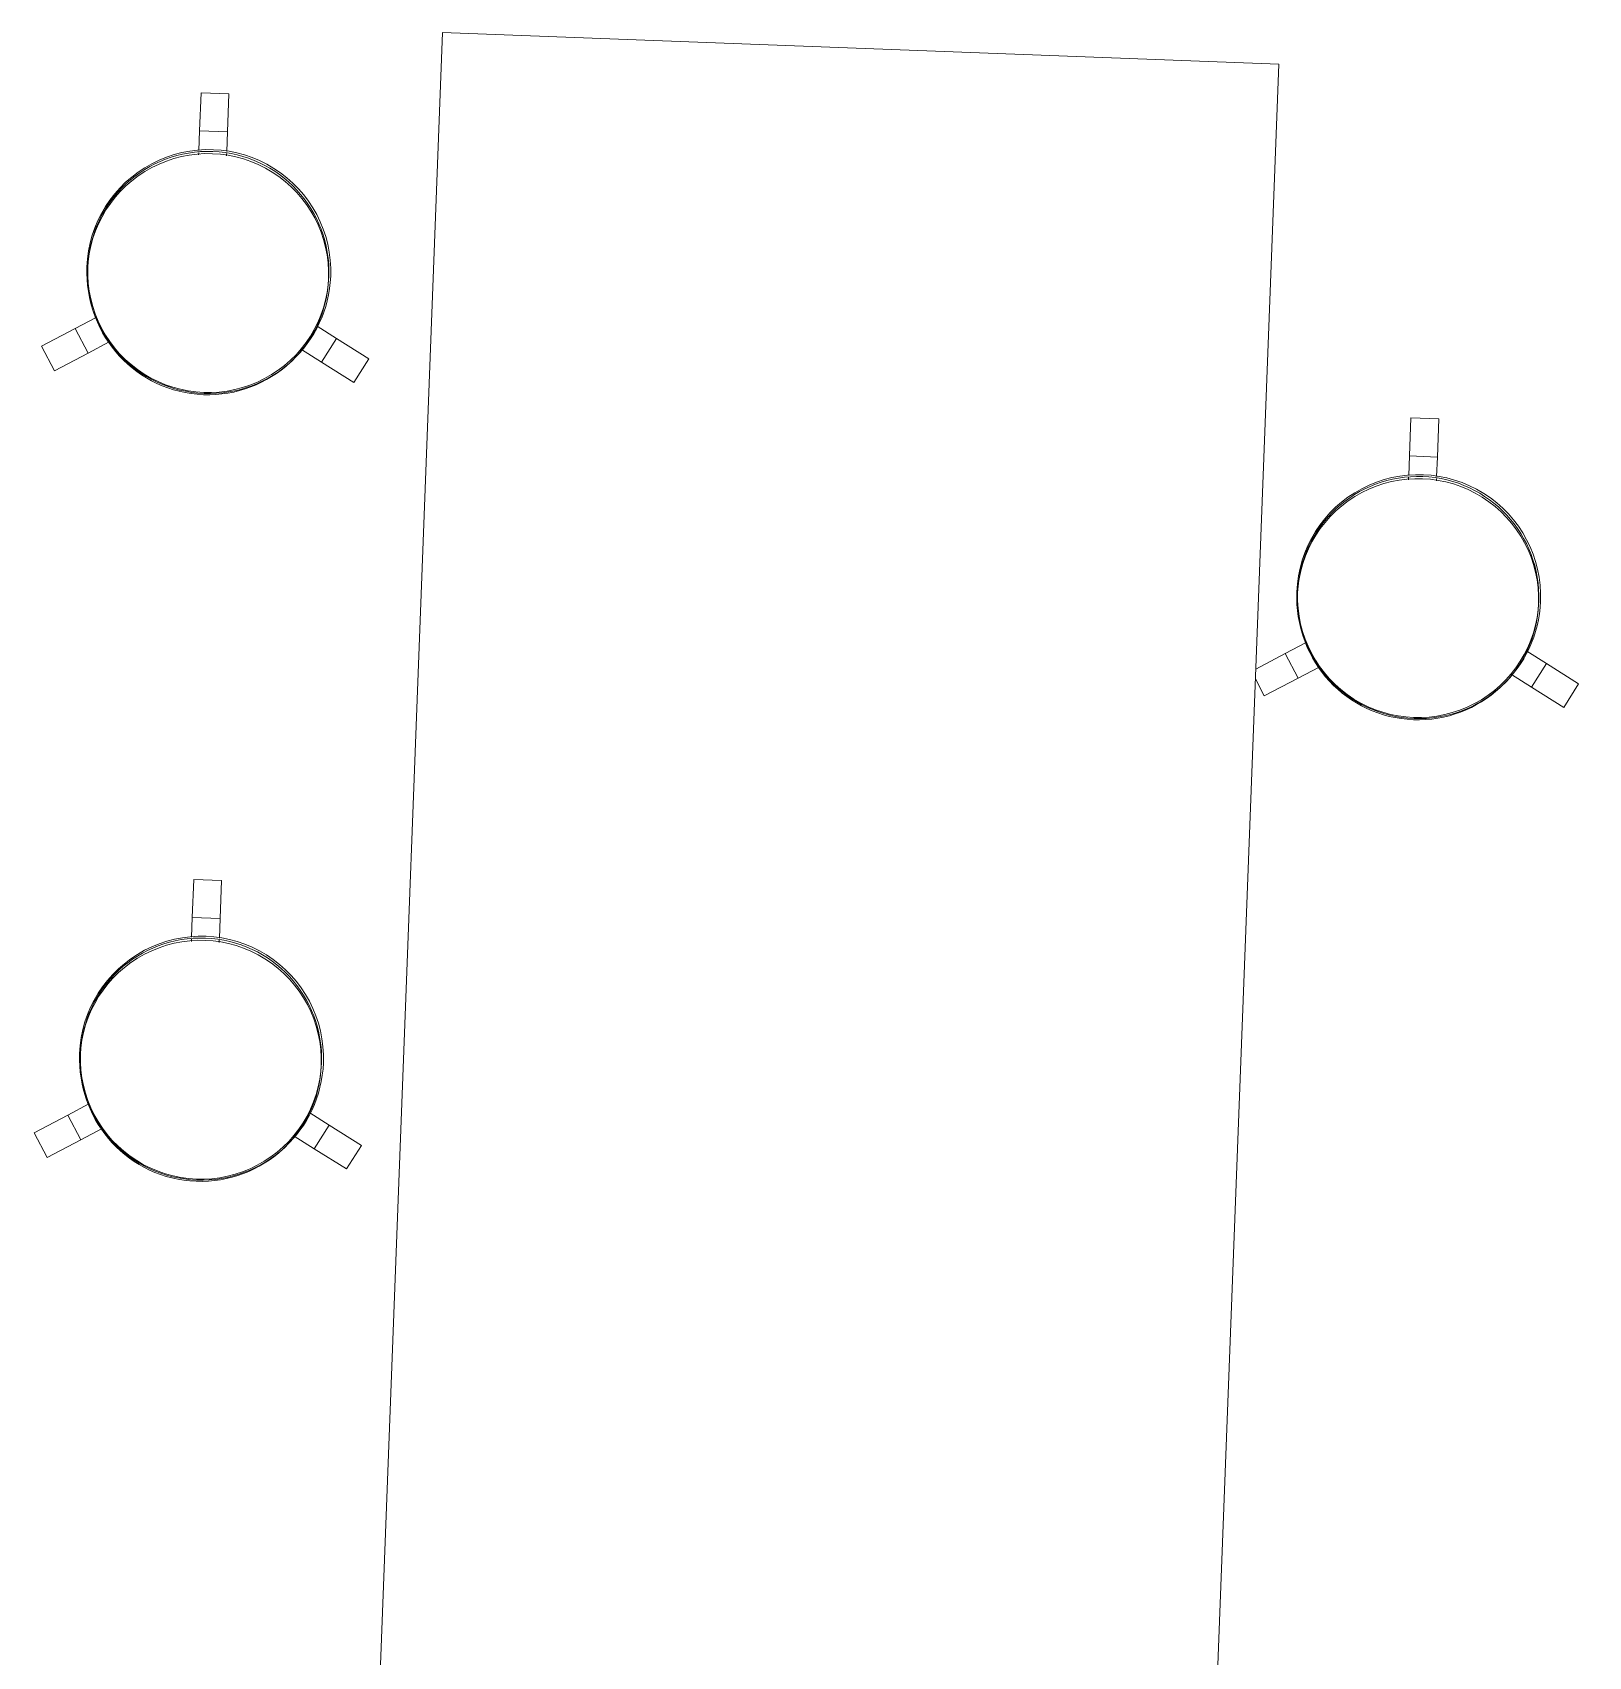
# Model space of a CAD drawing. Header units: millimetres. Extents: x 37982 to 83307, y -4479 to 56252.
# Drawn here: x 53006 to 55238, y 21996 to 24326 of the extents above; entities that cross this region are included whole.
import ezdxf

# ---------------------------------------------------------------- set-up
doc = ezdxf.new("R2010")
doc.units = ezdxf.units.MM
doc.header["$MEASUREMENT"] = 0
doc.layers.add('I-FURN', color=40, linetype='Continuous', lineweight=13)
doc.layers.add('Q-CASE', color=33, linetype='Continuous', lineweight=13)

# ---------------------------------------------------------------- blocks, each defined once
blk = doc.blocks.new('reception table - reception table-9899637-GA PLAN - LEVEL 11')
at = {"layer": 'Q-CASE', "color": 0}
for p, q in [((-27199.3, 23907.9), (-28399.3, 23907.9)), ((-28399.3, 23907.9), (-28399.3, 20444.5)), ((-27199.3, 20444.5), (-27199.3, 23907.9)), ((-28399.3, 20444.5), (-27199.3, 20444.5))]:
    blk.add_line(p, q, dxfattribs=at)
blk = doc.blocks.new('Furniture_CHA-013_Stool Breakout High - CHA-013-V110-GA PLAN - LEVEL 11')
at = {"layer": 'I-FURN', "color": 0}
for p, q in [((-20, 205), (-20, 259.6)), ((-20, 259.6), (20, 259.6)), ((20, 259.6), (20, 205)), ((20, 205), (-20, 205)), ((-20, 176.7), (-20, 205)), ((20, 205), (-20, 205)), ((20, 205), (20, 176.9)), ((-20, 170.6), (-20, 174.1)), ((20, 174.1), (20, 170.6)), ((-187.5, -85.2), (-157.8, -68)), ((159.1, -68.8), (187.5, -85.2)), ((-234.9, -112.5), (-187.5, -85.2)), ((-187.5, -85.2), (-167.5, -119.8)), ((-187.5, -85.2), (-167.5, -119.8)), ((167.5, -119.8), (187.5, -85.2)), ((167.5, -119.8), (187.5, -85.2)), ((187.5, -85.2), (234.9, -112.5)), ((-214.9, -147.1), (-234.9, -112.5)), ((-137.8, -102.6), (-167.5, -119.8)), ((167.5, -119.8), (138.1, -102.8)), ((234.9, -112.5), (214.9, -147.1)), ((-167.5, -119.8), (-214.9, -147.1)), ((214.9, -147.1), (167.5, -119.8))]:
    blk.add_line(p, q, dxfattribs=at)
for centre, radius, start, end in [((0.9, 3.8), 175, 360, 180), ((0, 0), 173, 360, 180), ((0.2, 3.2), 173, 0, 180), ((0.9, 3.8), 175, 180, 360), ((0, 0), 173, 180, 360), ((0.2, 3.2), 173, 180, 0)]:
    blk.add_arc(centre, radius, start, end, dxfattribs=at)
blk = doc.blocks.new('Furniture_CHA-013_Stool Breakout High - CHA-013-V111-GA PLAN - LEVEL 11')
at = {"layer": 'I-FURN', "color": 0}
for p, q in [((-20, 205), (-20, 259.6)), ((-20, 259.6), (20, 259.6)), ((20, 259.6), (20, 205)), ((20, 205), (-20, 205)), ((-20, 176.7), (-20, 205)), ((20, 205), (-20, 205)), ((20, 205), (20, 176.9)), ((-20, 170.6), (-20, 174.1)), ((20, 174.1), (20, 170.6)), ((-187.5, -85.2), (-157.8, -68)), ((159.1, -68.7), (187.5, -85.2)), ((-234.9, -112.5), (-187.5, -85.2)), ((-187.5, -85.2), (-167.5, -119.8)), ((-187.5, -85.2), (-167.5, -119.8)), ((167.5, -119.8), (187.5, -85.2)), ((167.5, -119.8), (187.5, -85.2)), ((187.5, -85.2), (234.9, -112.5)), ((-214.9, -147.1), (-234.9, -112.5)), ((-137.8, -102.6), (-167.5, -119.8)), ((167.5, -119.8), (138.1, -102.8)), ((234.9, -112.5), (214.9, -147.1)), ((-167.5, -119.8), (-214.9, -147.1)), ((214.9, -147.1), (167.5, -119.8))]:
    blk.add_line(p, q, dxfattribs=at)
for centre, radius, start, end in [((0.9, 3.8), 175, 360, 180), ((0, 0), 173, 360, 180), ((0.2, 3.2), 173, 0, 180), ((0.9, 3.8), 175, 180, 360), ((0, 0), 173, 180, 360), ((0.2, 3.2), 173, 180, 0)]:
    blk.add_arc(centre, radius, start, end, dxfattribs=at)
blk = doc.blocks.new('Furniture_CHA-013_Stool Breakout High - CHA-013-V112-GA PLAN - LEVEL 11')
at = {"layer": 'I-FURN', "color": 0}
for p, q in [((-20, 205), (-20, 259.6)), ((-20, 259.6), (20, 259.6)), ((20, 259.6), (20, 205)), ((20, 205), (-20, 205)), ((-20, 176.7), (-20, 205)), ((20, 205), (-20, 205)), ((20, 205), (20, 176.9)), ((-20, 170.6), (-20, 174.1)), ((20, 174.1), (20, 170.6)), ((-187.5, -85.2), (-157.8, -68)), ((159.1, -68.7), (187.5, -85.2)), ((-228.7, -108.9), (-187.5, -85.2)), ((-187.5, -85.2), (-167.5, -119.8)), ((-187.5, -85.2), (-167.5, -119.8)), ((167.5, -119.8), (187.5, -85.2)), ((167.5, -119.8), (187.5, -85.2)), ((187.5, -85.2), (234.9, -112.5)), ((-137.8, -102.6), (-167.5, -119.8)), ((167.5, -119.8), (138.1, -102.8)), ((234.9, -112.5), (214.9, -147.1)), ((-214.9, -147.1), (-228.7, -123.2)), ((-167.5, -119.8), (-214.9, -147.1)), ((214.9, -147.1), (167.5, -119.8))]:
    blk.add_line(p, q, dxfattribs=at)
for centre, radius, start, end in [((0.9, 3.8), 175, 360, 180), ((0, 0), 173, 360, 180), ((0.2, 3.2), 173, 0, 180), ((0.9, 3.8), 175, 180, 360), ((0, 0), 173, 180, 360), ((0.2, 3.2), 173, 180, 0)]:
    blk.add_arc(centre, radius, start, end, dxfattribs=at)

msp = doc.modelspace()

# ---------------------------------------------------------------- block references
at = {"layer": 'I-FURN', "color": 40, "rotation": 357.816525054261}
for name, p in [('Furniture_CHA-013_Stool Breakout High - CHA-013-V111-GA PLAN - LEVEL 11', (53257.8, 23979.2)), ('Furniture_CHA-013_Stool Breakout High - CHA-013-V112-GA PLAN - LEVEL 11', (54993, 23512.8)), ('Furniture_CHA-013_Stool Breakout High - CHA-013-V110-GA PLAN - LEVEL 11', (53247.3, 22850.5))]:
    msp.add_blockref(name, p, dxfattribs=at)
at = {"layer": 'Q-CASE', "color": 40, "rotation": 357.816525054261}
msp.add_blockref('reception table - reception table-9899637-GA PLAN - LEVEL 11', (81062, -646.5), dxfattribs=at)

doc.saveas('drawing.dxf')
